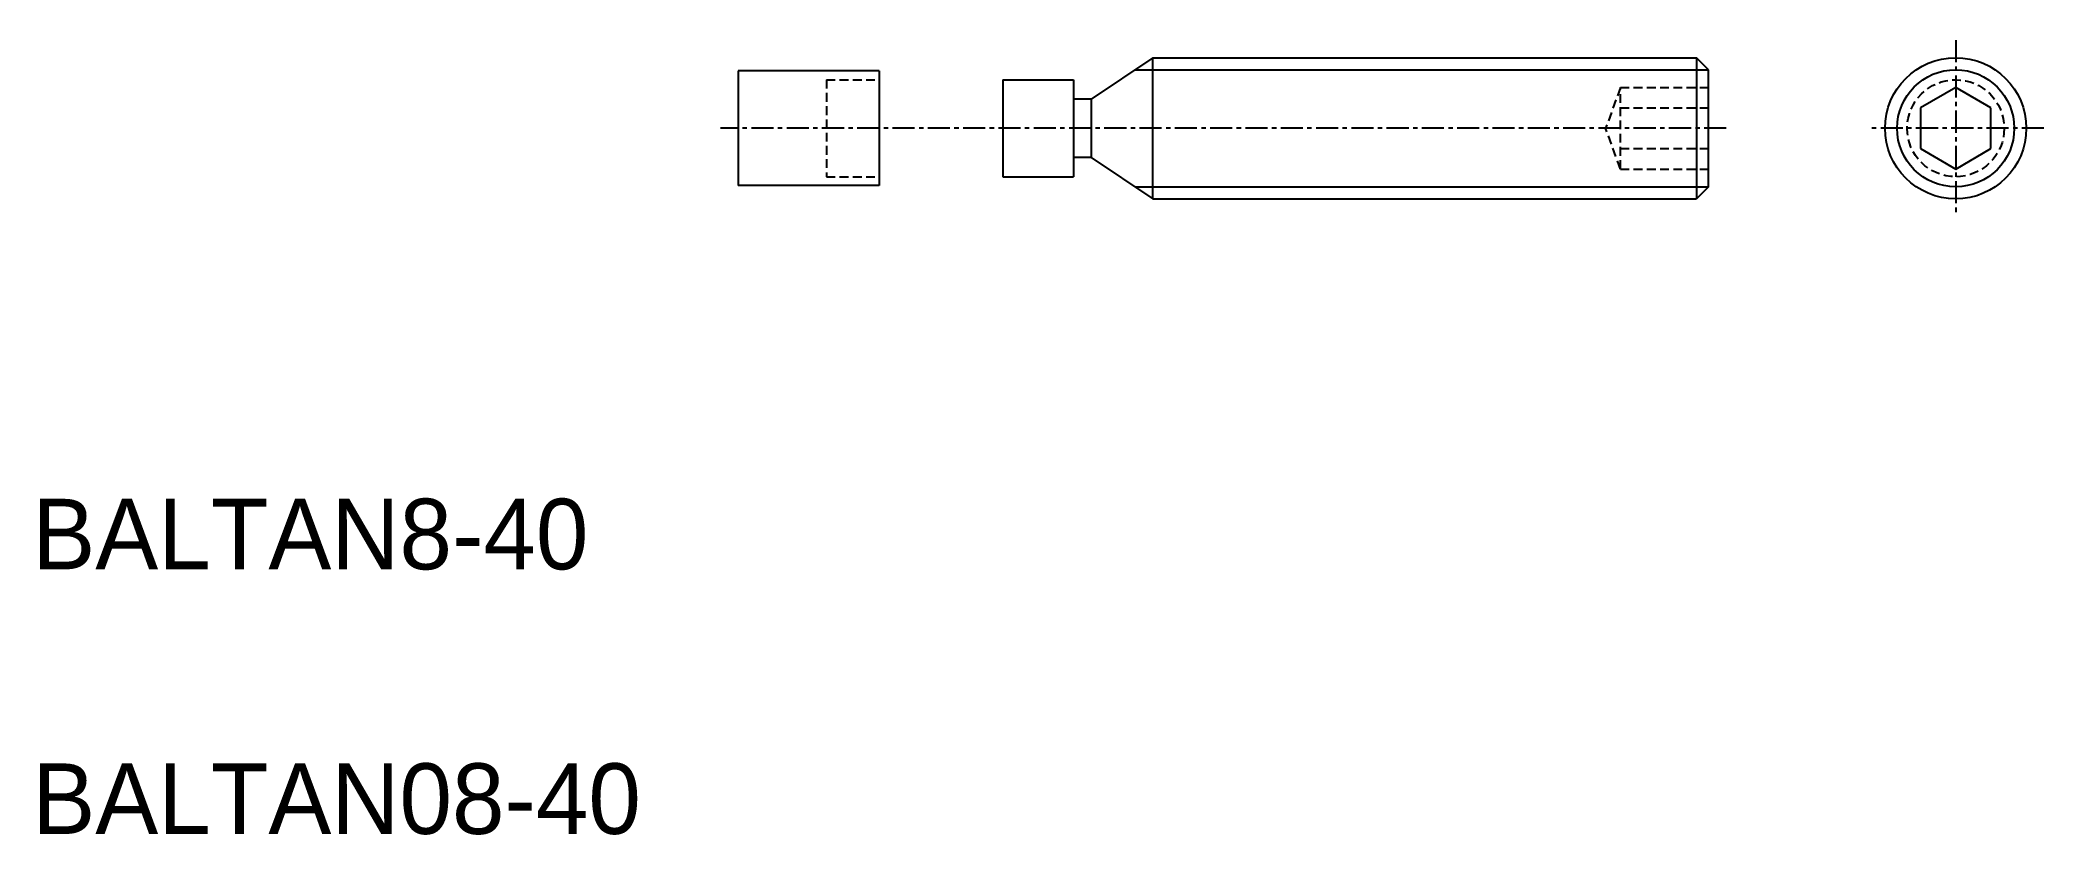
# Model space of a CAD drawing. Extents: x 10 to 124, y 10 to 55.
import ezdxf

# ---------------------------------------------------------------- set-up
doc = ezdxf.new("R2010")
doc.units = 0
doc.linetypes.add('CENTER', pattern=[2, 1.25, -0.25, 0.25, -0.25])
doc.linetypes.add('DASHED', pattern=[0.75, 0.5, -0.25])
doc.layers.get('0').update_dxf_attribs({"linetype": 'CONTINUOUS'})
doc.layers.add('CENTER', color=1, linetype='CENTER')

msp = doc.modelspace()

# ---------------------------------------------------------------- linework, layer by layer
at = {"color": 7, "linetype": 'CONTINUOUS'}
for p, q in [((73.5, 54), (70, 51.65)), ((73.5, 54), (104.32, 54)), ((73.5, 46), (73.5, 54)), ((104.32, 54), (104.32, 46)), ((105, 53.32), (104.32, 54)), ((58, 53.25), (50, 53.25)), ((50, 53.25), (50, 46.75)), ((58, 53.25), (58, 46.75)), ((65, 52.75), (65, 47.25)), ((65, 52.75), (69, 52.75)), ((69, 52.75), (69, 47.25)), ((105, 46.68), (105, 53.32)), ((119, 52.31), (117, 51.15)), ((121, 51.15), (119, 52.31)), ((70, 51.65), (69, 51.65)), ((70, 51.65), (70, 48.35)), ((117, 51.15), (117, 48.85)), ((121, 48.85), (121, 51.15)), ((117, 48.85), (119, 47.69)), ((119, 47.69), (121, 48.85)), ((70, 48.35), (69, 48.35)), ((70, 48.35), (73.5, 46)), ((58, 46.75), (50, 46.75)), ((65, 47.25), (69, 47.25)), ((105, 46.68), (104.32, 46)), ((73.5, 46), (104.32, 46))]:
    msp.add_line(p, q, dxfattribs=at)
at = {"color": 3, "linetype": 'DASHED'}
for p, q in [((55, 52.75), (55, 47.25)), ((55, 52.75), (58, 52.75)), ((100, 52.31), (99.16, 50)), ((100, 47.69), (100, 52.31)), ((100, 52.31), (105, 52.31)), ((100, 51.15), (105, 51.15)), ((100, 47.69), (99.16, 50)), ((100, 48.85), (105, 48.85)), ((55, 47.25), (58, 47.25)), ((100, 47.69), (105, 47.69))]:
    msp.add_line(p, q, dxfattribs=at)
at = {"color": 3, "linetype": 'CONTINUOUS'}
for p, q in [((72.49, 53.32), (105, 53.32)), ((72.49, 46.68), (105, 46.68))]:
    msp.add_line(p, q, dxfattribs=at)
at = {"color": 7, "linetype": 'CONTINUOUS'}
msp.add_circle((119, 50), 4, dxfattribs=at)
at = {"color": 3, "linetype": 'CONTINUOUS'}
msp.add_circle((119, 50), 3.32, dxfattribs=at)
at = {"color": 3, "linetype": 'DASHED'}
msp.add_circle((119, 50), 2.75, dxfattribs=at)
at = {"layer": 'CENTER', "color": 1, "linetype": 'CENTER'}
for p, q in [((119, 55), (119, 45)), ((106, 50), (49, 50)), ((124, 50), (114, 50))]:
    msp.add_line(p, q, dxfattribs=at)

# ---------------------------------------------------------------- texts
at = {"color": 7, "linetype": 'CONTINUOUS'}
for s, p in [('BALTAN8-40', (10, 25)), ('BALTAN08-40', (10, 10))]:
    msp.add_text(s, height=4, dxfattribs=at).set_placement(p)

doc.saveas('drawing.dxf')
